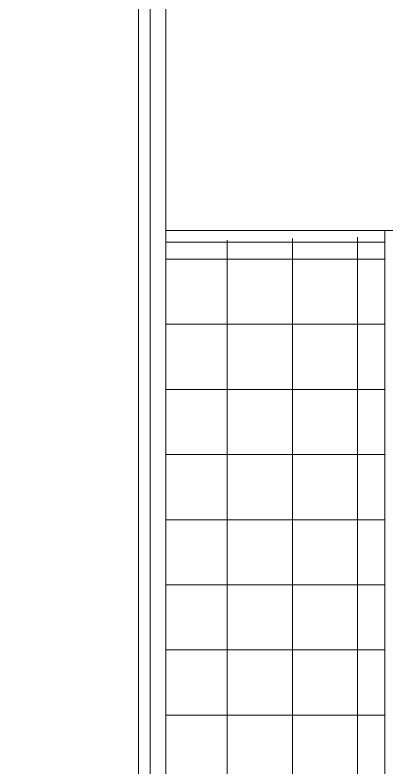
# Model space of a CAD drawing. Header units: inches. Extents: x -12478 to 399182, y -16583 to 525552.
# Drawn here: x 26054.6 to 26197.4, y -8095.2 to -7806.3 of the extents above; entities that cross this region are included whole.
import ezdxf

# ---------------------------------------------------------------- set-up
doc = ezdxf.new("R2010")
doc.units = ezdxf.units.IN
doc.header["$LTSCALE"] = 1000
doc.header["$MEASUREMENT"] = 0
doc.layers.add('CQ Marble', color=6, linetype='Continuous', lineweight=0)
doc.layers.add('Sanitaire', color=253, linetype='Continuous', lineweight=0)
doc.layers.add('WOOD', color=23, linetype='Continuous')

# ---------------------------------------------------------------- blocks, each defined once
blk = doc.blocks.new('A$C296266e4')
at = {"layer": 'WOOD', "lineweight": 0, "elevation": 0}
for points in [[(1101.32, 200), (1101.32, 2691.32), (941.32, 2691.32)], [(1095.31, 200), (1095.31, 2685.31), (941.32, 2685.31)], [(1090.91, 200), (1090.91, 2680.91), (941.32, 2680.91)]]:
    blk.add_lwpolyline(points, dxfattribs=at)

msp = doc.modelspace()

# ---------------------------------------------------------------- hatches: boundary and pattern name
at = {"layer": 'Sanitaire'}
h = msp.add_hatch(dxfattribs=at)
h.set_pattern_fill('ANSI37', color=8, scale=200, angle=45)
h.set_pattern_definition([(90, (20336.092, -4e-10), (-25, 0), []), (180, (20336.092, -4e-10), (-4e-15, -25), [])])
h.paths.add_polyline_path([(26100.56, -8868.17), (26122.48, -8868.17), (26122.48, -9060.32), (26196.78, -9058.38), (26196.55, -7891.3), (26112.48, -7893.27), (26112.48, -8860.63), (26100.56, -8860.63)])
h = msp.add_hatch(dxfattribs=at)
h.set_pattern_fill('ANSI37', color=8, scale=200, angle=45)
h.set_pattern_definition([(90, (24849.77, -3e-08), (-25, 0), []), (180, (24849.77, -3e-08), (-4e-15, -25), [])])
edge = h.paths.add_edge_path(flags=17)
edge.add_arc((28689.59, -8523.44), 12.7, 0, 360)
edge = h.paths.add_edge_path()
edge.add_line((27830.68, -8000.63), (27830.68, -7997.63))
edge.add_line((27830.68, -7983.63), (27830.68, -7997.63))
edge.add_line((27830.68, -7983.63), (27830.68, -7980.63))
edge.add_line((26206.66, -7893.55), (26206.66, -9060.63))
edge.add_line((22574.6, -9060.63), (29737.74, -9060.63))
edge.add_line((28845.71, -8995.91), (28845.71, -9051.73))
edge.add_line((28845.71, -9058.08), (28845.71, -9051.73))
edge.add_line((28846.47, -9058.08), (28846.47, -9060.62))
edge.add_line((28846.47, -9058.08), (28845.71, -9058.08))
edge.add_line((28845.71, -8995.91), (28845.71, -8989.56))
edge.add_line((28845.71, -8979.5), (28845.71, -8989.56))
edge.add_arc((28846.49, -8979.5), 0.787, 91.8486, 180, ccw=False)
edge.add_line((28846.47, -8969.69), (28846.47, -8989.56))
edge.add_line((28827.6, -8969.69), (28844.36, -8969.69))
edge.add_line((28844.36, -8969.69), (28844.61, -8969.69))
edge.add_line((28844.87, -8969.69), (28844.61, -8969.69))
edge.add_line((28844.87, -8969.69), (28850.27, -8969.69))
edge.add_line((28827.34, -8969.69), (28827.6, -8969.69))
edge.add_line((28827.34, -8969.69), (28827.09, -8969.69))
edge.add_line((28812.74, -8969.69), (28827.09, -8969.69))
edge.add_line((28812.74, -8969.69), (28811.21, -8969.69))
edge.add_line((28782, -8969.69), (28811.21, -8969.69))
edge.add_line((28777.66, -8969.69), (28781.75, -8969.69))
edge.add_line((28781.75, -8969.69), (28782, -8969.69))
edge.add_line((28727.69, -8483.46), (28727.69, -8969.81))
edge.add_line((28777.66, -8969.69), (28776.13, -8969.69))
edge.add_line((28776.13, -8968.94), (28775.09, -8968.94))
edge.add_line((28771.23, -8968.94), (28775.09, -8968.94))
edge.add_line((28771.23, -8968.94), (28768.94, -8968.94))
edge.add_line((28768.94, -8968.94), (28730.77, -8968.94))
edge.add_line((28729.98, -8968.43), (28730.77, -8968.94))
edge.add_line((28729.98, -8968.43), (28729.98, -8967.94))
edge.add_arc((28729.98, -8965.65), 2.29, 180, 270.0001, ccw=False)
edge.add_line((28727.69, -8965.65), (28727.69, -8487.62))
edge.add_line((28698.4, -8532.96), (28727.57, -8532.96))
edge.add_line((28732.78, -8472.24), (28732.78, -8475.41))
edge.add_line((28732.78, -8475.41), (28732.79, -8476.93))
edge.add_line((28732.79, -8476.93), (28732.79, -8483.28))
edge.add_arc((28774.5, -8483.97), 0.635, 90, 180, ccw=False)
edge.add_line((28773.86, -8483.97), (28773.86, -8485.58))
edge.add_arc((28729.98, -8487.62), 2.29, 89.9996, 180, ccw=False)
edge.add_line((28730.77, -8484.34), (28729.98, -8484.84))
edge.add_line((28729.98, -8484.84), (28729.98, -8485.34))
edge.add_line((28730.77, -8484.34), (28768.94, -8484.34))
edge.add_line((28732.79, -8483.28), (28743.9, -8483.28))
edge.add_line((28743.9, -8483.28), (28748.53, -8483.28))
edge.add_line((28744.99, -8483.33), (28756.1, -8483.33))
edge.add_line((28756.1, -8483.33), (28793.56, -8483.33))
edge.add_line((28768.94, -8484.34), (28771.23, -8484.34))
edge.add_line((28773.86, -8484.34), (28771.23, -8484.34))
edge.add_line((28729.35, -8471.74), (28730.14, -8472.24))
edge.add_line((28748.52, -8472.24), (28730.14, -8472.24))
edge.add_arc((28729.35, -8468.96), 2.29, 180, 270.0002, ccw=False)
edge.add_line((28727.06, -8468.96), (28726.94, -8326.02))
edge.add_arc((28695.31, -8390.28), 6.35, -90, 0, ccw=False)
edge.add_line((28695.31, -8396.63), (28688.96, -8396.63))
edge.add_line((28688.96, -8396.63), (28682.61, -8396.63))
edge.add_arc((28682.61, -8390.28), 6.35, 180, 270, ccw=False)
edge.add_line((28676.26, -8382.14), (28676.26, -8390.28))
edge.add_line((28676.26, -7893.55), (28676.26, -8382.01))
edge.add_line((28701.66, -8390.28), (28701.66, -8382.14))
edge.add_line((28701.66, -8382.01), (28701.66, -8325.95))
edge.add_line((28701.61, -8326.02), (28726.94, -8326.02))
edge.add_line((28676.26, -7893.55), (26206.66, -7893.55))
edge.add_line((26206.66, -7893.55), (26206.66, -7980.63))

# ---------------------------------------------------------------- linework, layer by layer
at = {"layer": 'CQ Marble'}
for p, q in [((26196.66, -7889.05, 0), (26112.48, -7889.05, 0)), ((26196.66, -7893.55, 0), (26112.48, -7893.55, 0))]:
    msp.add_line(p, q, dxfattribs=at)
at = {"layer": 'CQ Marble', "elevation": 0}
msp.add_lwpolyline([(26196.66, -7889.05), (26200.66, -7889.05), (26200.66, -9060.63), (26196.66, -9060.63)], close=True, dxfattribs=at)

# ---------------------------------------------------------------- block references
at = {"color": 8}
msp.add_blockref('A$C296266e4', (25011.16, -9060.63, 0), dxfattribs=at)

doc.saveas('drawing.dxf')
